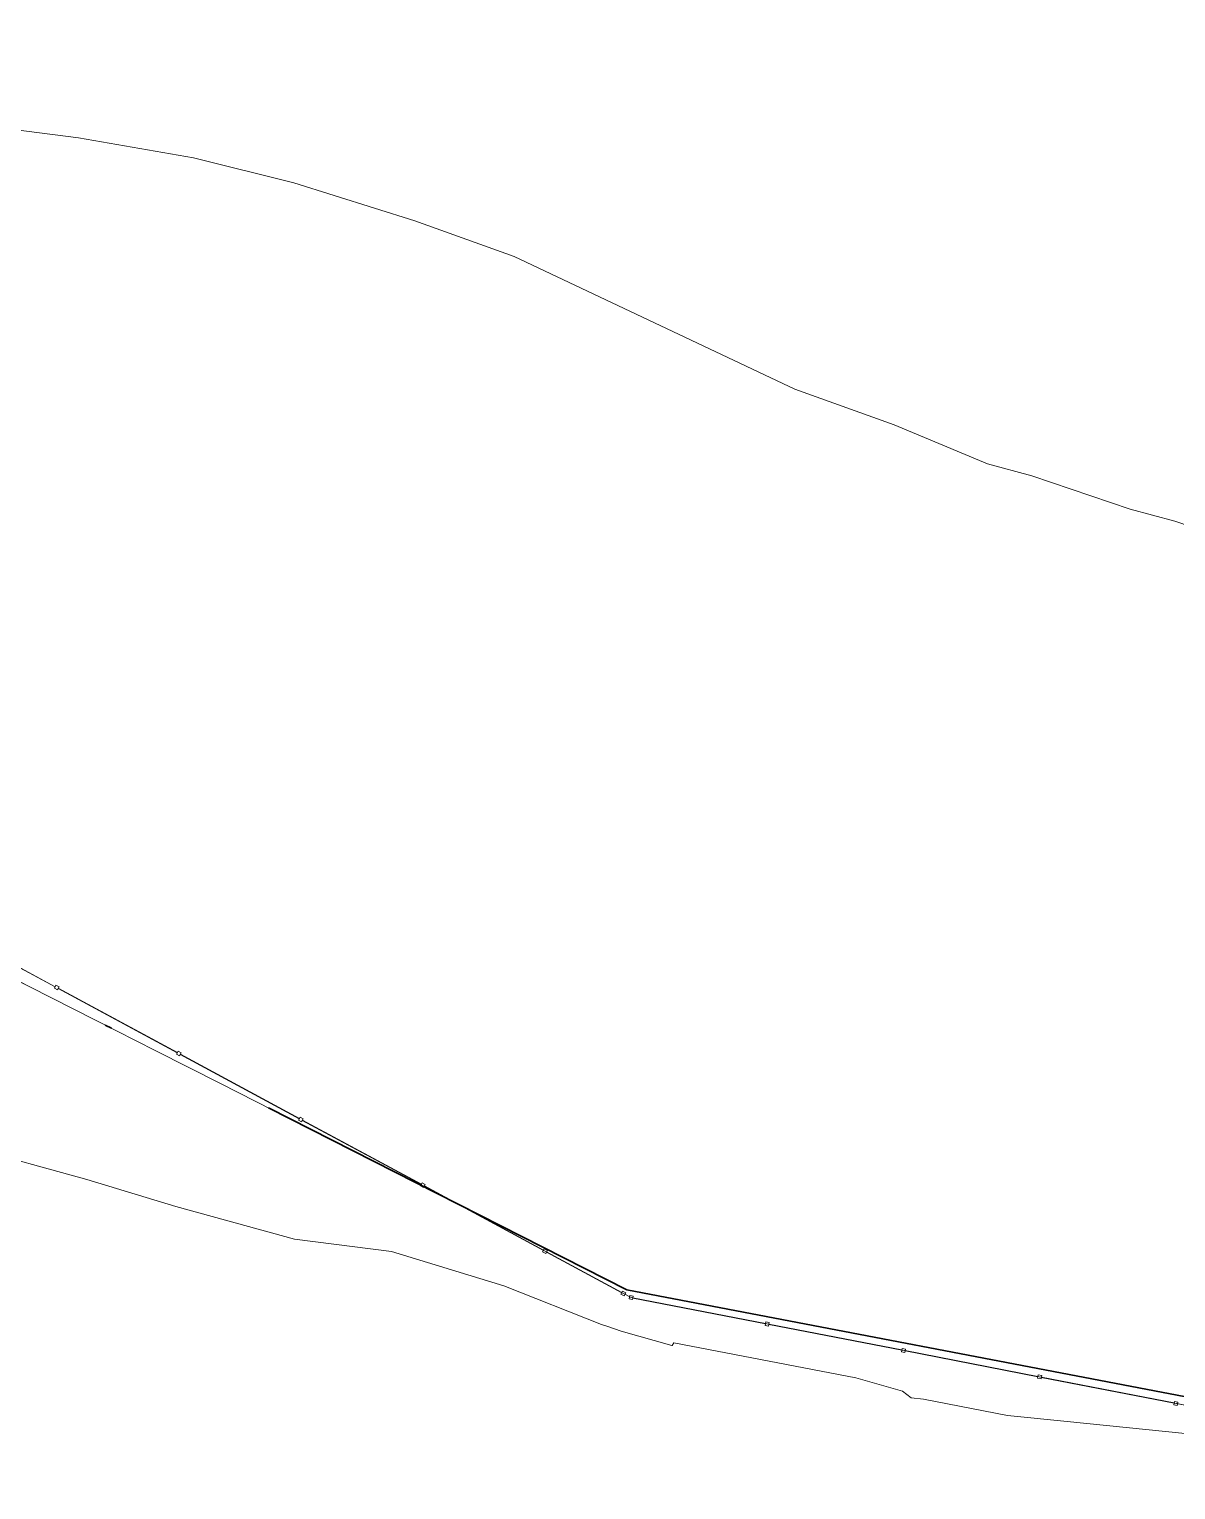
# Model space of a CAD drawing. Header units: metres. Extents: x -207 to 292, y -187 to 169.
# Drawn here: x -47.21 to -30.68, y -154.52 to -133.46 of the extents above; entities that cross this region are included whole.
import ezdxf

# ---------------------------------------------------------------- set-up
doc = ezdxf.new("R2010")
doc.units = ezdxf.units.M
doc.linetypes.add('IMPORT-IMPORT-LÍMITE2 _2_', pattern=[36.83, 6.35, -2.54, 0, -2.54, 25.4, 0, 0, 0])
for name, color, linetype, lineweight in [('A-GLAZ-CWMG', 7, 'Continuous', 9), ('C-TOPO', 7, 'Continuous', 9), ('C-TOPO-MAJR', 7, 'Continuous', 35), ('linea propiedad', 7, 'IMPORT-IMPORT-LÍMITE2 _2_', 35)]:
    doc.layers.add(name, color=color, linetype=linetype, lineweight=lineweight)
doc.layers.add('PR10-ARQ-PL-001-Emplazamiento-C-1_dwg', color=7, linetype='Continuous', lineweight=9, true_color=0x767676)

# ---------------------------------------------------------------- blocks, each defined once
blk = doc.blocks.new('PR10-ARQ-PL-001-Emplazamiento-C-1_dwg_Quad Corner Mullion - 50x50 mm-517351-PLANTA EMPLAZAMIENTO-674653-PLANTA EMPLAZAMIENTO ACTUALIZADO')
at = {"layer": 'A-GLAZ-CWMG', "flags": 128}
blk.add_lwpolyline([(0.025, 0.025), (-0.025, 0.025), (-0.025, -0.025), (0.025, -0.025)], close=True, dxfattribs=at)
blk = doc.blocks.new('PR10-ARQ-PL-001-Emplazamiento-C-1_dwg_Quad Corner Mullion - 50x50 mm-517358-PLANTA EMPLAZAMIENTO-674658-PLANTA EMPLAZAMIENTO ACTUALIZADO')
at = {"layer": 'A-GLAZ-CWMG', "flags": 128}
blk.add_lwpolyline([(0.025, 0.025), (0.025, -0.025), (-0.025, -0.025), (-0.025, 0.025)], close=True, dxfattribs=at)
blk = doc.blocks.new('PR10-ARQ-PL-001-Emplazamiento-C-1_dwg_Circular Mullion - 5mm-517344-PLANTA EMPLAZAMIENTO-674655-PLANTA EMPLAZAMIENTO ACTUALIZADO')
at = {"layer": 'A-GLAZ-CWMG', "flags": 128}
for points in [[(-84.442, 139.656), (-83.711, 141.464), (-83.713, 141.465), (-83.716, 141.466), (-84.446, 139.658), (-84.444, 139.657)], [(-84.444, 139.657), (-83.713, 141.465)]]:
    blk.add_lwpolyline(points, close=True, dxfattribs=at)
blk = doc.blocks.new('PR10-ARQ-PL-001-Emplazamiento-C-1_dwg_Circular Mullion - 5mm-533787-PLANTA EMPLAZAMIENTO-674667-PLANTA EMPLAZAMIENTO ACTUALIZADO')
at = {"layer": 'A-GLAZ-CWMG', "flags": 128}
for points in [[(-38.669, -151.676), (-39.754, -151.09), (-39.755, -151.092), (-39.756, -151.095), (-38.671, -151.68), (-38.67, -151.678)], [(-38.67, -151.678), (-39.755, -151.092)]]:
    blk.add_lwpolyline(points, close=True, dxfattribs=at)
blk = doc.blocks.new('PR10-ARQ-PL-001-Emplazamiento-C-1_dwg_Rectangular Mullion - 50 x 50 mm-517346-PLANTA EMPLAZAMIENTO-674657-PLANTA EMPLAZAMIENTO ACTUALIZADO')
at = {"layer": 'A-GLAZ-CWMG', "flags": 128}
blk.add_lwpolyline([(0.025, 0.025), (-0.025, 0.025), (-0.025, -0.025), (0.025, -0.025)], close=True, dxfattribs=at)
blk = doc.blocks.new('PR10-ARQ-PL-001-Emplazamiento-C-1_dwg_Rectangular Mullion - 50 x 50 mm-517357-PLANTA EMPLAZAMIENTO-674659-PLANTA EMPLAZAMIENTO ACTUALIZADO')
at = {"layer": 'A-GLAZ-CWMG', "flags": 128}
blk.add_lwpolyline([(0.025, 0.025), (0.025, -0.025), (-0.025, -0.025), (-0.025, 0.025)], close=True, dxfattribs=at)
blk = doc.blocks.new('PR10-ARQ-PL-001-Emplazamiento-C-1_dwg_Quad Corner Mullion - 50x50 mm-517354-PLANTA EMPLAZAMIENTO-674654-PLANTA EMPLAZAMIENTO ACTUALIZADO')
at = {"layer": 'A-GLAZ-CWMG', "flags": 128}
blk.add_lwpolyline([(0.025, 0.025), (0.025, -0.025), (-0.025, -0.025), (-0.025, 0.025)], close=True, dxfattribs=at)
blk = doc.blocks.new('PR10-ARQ-PL-001-Emplazamiento-C-1_dwg_Quad Corner Mullion - 50x50 mm-517356-PLANTA EMPLAZAMIENTO-674660-PLANTA EMPLAZAMIENTO ACTUALIZADO')
at = {"layer": 'A-GLAZ-CWMG', "flags": 128}
blk.add_lwpolyline([(0.025, 0.025), (-0.025, 0.025), (-0.025, -0.025), (0.025, -0.025)], close=True, dxfattribs=at)
blk = doc.blocks.new('PR10-ARQ-PL-001-Emplazamiento-C-1_dwg-674643-PLANTA EMPLAZAMIENTO ACTUALIZADO')
at = {"layer": 'C-TOPO', "flags": 128}
for points in [[(-28.837, -153.635), (-32.479, -152.927), (-33.761, -152.678), (-33.987, -152.634), (-34.022, -152.628), (-34.028, -152.626), (-34.033, -152.625), (-34.038, -152.624), (-34.138, -152.605), (-34.277, -152.578), (-38.116, -151.832), (-38.177, -151.82), (-38.189, -151.818), (-38.536, -151.75), (-38.638, -151.695), (-40.966, -150.438), (-42.851, -149.48), (-43.056, -149.376), (-43.439, -149.181), (-44.457, -148.663), (-45.387, -148.191), (-45.955, -147.902), (-47.204, -147.268), (-49.25, -146.228)], [(-28.626, -153.548), (-32.516, -152.804), (-33.784, -152.562), (-33.974, -152.525), (-34.006, -152.519), (-34.034, -152.514), (-34.064, -152.508), (-38.152, -151.726), (-38.18, -151.721), (-38.254, -151.707), (-38.598, -151.641), (-42.851, -149.48), (-43.056, -149.376), (-43.439, -149.181), (-44.457, -148.663), (-45.387, -148.191), (-45.955, -147.902), (-47.204, -147.268), (-49.25, -146.228)]]:
    blk.add_lwpolyline(points, dxfattribs=at)
at = {"layer": 'C-TOPO-MAJR', "color": 1, "lineweight": 9, "true_color": 0xff0000, "flags": 128}
for points in [[(-29.316, -153.834), (-32.297, -153.532), (-33.108, -153.45), (-34.322, -153.214), (-34.499, -153.196), (-34.625, -153.098), (-35.296, -152.91), (-37.918, -152.401), (-37.942, -152.442), (-37.949, -152.44), (-38.679, -152.236), (-38.885, -152.165), (-38.961, -152.138), (-40.37, -151.581), (-41.992, -151.085), (-43.387, -150.906), (-45.1, -150.438), (-46.381, -150.046), (-48.094, -149.577)], [(-52.292, -134.008), (-52.004, -134.091), (-50.709, -134.316), (-49.79, -134.433), (-48.343, -134.794), (-46.505, -135.026), (-44.846, -135.315), (-43.399, -135.676), (-41.655, -136.223), (-40.223, -136.738), (-38.199, -137.694), (-36.175, -138.65), (-34.743, -139.166), (-33.4, -139.727), (-32.757, -139.9), (-31.341, -140.382), (-30.698, -140.555), (-29.282, -141.037)]]:
    blk.add_lwpolyline(points, dxfattribs=at)
at = {"layer": 'linea propiedad', "flags": 128}
blk.add_lwpolyline([(-54.042, -143.793), (-38.598, -151.641), (-10.751, -156.968), (44.566, -149.053), (79.439, -137.61), (80.625, -135.045), (148.868, -121.367), (151.509, -116.902), (163.851, -37.257), (170.315, -18.175), (141.974, -4.208)], dxfattribs=at)
for name, p, rotation in [('PR10-ARQ-PL-001-Emplazamiento-C-1_dwg_Circular Mullion - 5mm-517344-PLANTA EMPLAZAMIENTO-674655-PLANTA EMPLAZAMIENTO ACTUALIZADO', (101.305, -78.799), 83.64668173730867), ('PR10-ARQ-PL-001-Emplazamiento-C-1_dwg_Circular Mullion - 5mm-517344-PLANTA EMPLAZAMIENTO-674655-PLANTA EMPLAZAMIENTO ACTUALIZADO', (101.305, -78.799), 83.64668173730867), ('PR10-ARQ-PL-001-Emplazamiento-C-1_dwg_Circular Mullion - 5mm-517344-PLANTA EMPLAZAMIENTO-674655-PLANTA EMPLAZAMIENTO ACTUALIZADO', (101.305, -78.799), 83.64668173730867), ('PR10-ARQ-PL-001-Emplazamiento-C-1_dwg_Circular Mullion - 5mm-517344-PLANTA EMPLAZAMIENTO-674655-PLANTA EMPLAZAMIENTO ACTUALIZADO', (103.065, -79.748), 83.64668173730834), ('PR10-ARQ-PL-001-Emplazamiento-C-1_dwg_Circular Mullion - 5mm-517344-PLANTA EMPLAZAMIENTO-674655-PLANTA EMPLAZAMIENTO ACTUALIZADO', (103.065, -79.748), 83.64668173730834), ('PR10-ARQ-PL-001-Emplazamiento-C-1_dwg_Circular Mullion - 5mm-517344-PLANTA EMPLAZAMIENTO-674655-PLANTA EMPLAZAMIENTO ACTUALIZADO', (103.065, -79.748), 83.64668173730834), ('PR10-ARQ-PL-001-Emplazamiento-C-1_dwg_Circular Mullion - 5mm-517344-PLANTA EMPLAZAMIENTO-674655-PLANTA EMPLAZAMIENTO ACTUALIZADO', (104.825, -80.698), 83.64668173730823), ('PR10-ARQ-PL-001-Emplazamiento-C-1_dwg_Circular Mullion - 5mm-517344-PLANTA EMPLAZAMIENTO-674655-PLANTA EMPLAZAMIENTO ACTUALIZADO', (104.825, -80.698), 83.64668173730823), ('PR10-ARQ-PL-001-Emplazamiento-C-1_dwg_Circular Mullion - 5mm-517344-PLANTA EMPLAZAMIENTO-674655-PLANTA EMPLAZAMIENTO ACTUALIZADO', (104.825, -80.698), 83.64668173730834), ('PR10-ARQ-PL-001-Emplazamiento-C-1_dwg_Circular Mullion - 5mm-517344-PLANTA EMPLAZAMIENTO-674655-PLANTA EMPLAZAMIENTO ACTUALIZADO', (106.585, -81.648), 83.64668173730867), ('PR10-ARQ-PL-001-Emplazamiento-C-1_dwg_Circular Mullion - 5mm-517344-PLANTA EMPLAZAMIENTO-674655-PLANTA EMPLAZAMIENTO ACTUALIZADO', (106.585, -81.648), 83.64668173730867), ('PR10-ARQ-PL-001-Emplazamiento-C-1_dwg_Circular Mullion - 5mm-517344-PLANTA EMPLAZAMIENTO-674655-PLANTA EMPLAZAMIENTO ACTUALIZADO', (106.585, -81.648), 83.64668173730854), ('PR10-ARQ-PL-001-Emplazamiento-C-1_dwg_Circular Mullion - 5mm-517344-PLANTA EMPLAZAMIENTO-674655-PLANTA EMPLAZAMIENTO ACTUALIZADO', (108.345, -82.598), 83.6466817373081), ('PR10-ARQ-PL-001-Emplazamiento-C-1_dwg_Circular Mullion - 5mm-517344-PLANTA EMPLAZAMIENTO-674655-PLANTA EMPLAZAMIENTO ACTUALIZADO', (108.345, -82.598), 83.6466817373081), ('PR10-ARQ-PL-001-Emplazamiento-C-1_dwg_Circular Mullion - 5mm-517344-PLANTA EMPLAZAMIENTO-674655-PLANTA EMPLAZAMIENTO ACTUALIZADO', (108.345, -82.598), 83.64668173730823), ('PR10-ARQ-PL-001-Emplazamiento-C-1_dwg_Circular Mullion - 5mm-517344-PLANTA EMPLAZAMIENTO-674655-PLANTA EMPLAZAMIENTO ACTUALIZADO', (84.381, -42.587), 101.0000000000001), ('PR10-ARQ-PL-001-Emplazamiento-C-1_dwg_Circular Mullion - 5mm-517344-PLANTA EMPLAZAMIENTO-674655-PLANTA EMPLAZAMIENTO ACTUALIZADO', (84.381, -42.587), 101.0000000000001), ('PR10-ARQ-PL-001-Emplazamiento-C-1_dwg_Circular Mullion - 5mm-517344-PLANTA EMPLAZAMIENTO-674655-PLANTA EMPLAZAMIENTO ACTUALIZADO', (84.381, -42.587), 101.0000000000001), ('PR10-ARQ-PL-001-Emplazamiento-C-1_dwg_Quad Corner Mullion - 50x50 mm-517354-PLANTA EMPLAZAMIENTO-674654-PLANTA EMPLAZAMIENTO ACTUALIZADO', (-38.536, -151.75), 168.9999999999999), ('PR10-ARQ-PL-001-Emplazamiento-C-1_dwg_Quad Corner Mullion - 50x50 mm-517356-PLANTA EMPLAZAMIENTO-674660-PLANTA EMPLAZAMIENTO ACTUALIZADO', (-38.536, -151.75), 168.9999999999999), ('PR10-ARQ-PL-001-Emplazamiento-C-1_dwg_Circular Mullion - 5mm-517344-PLANTA EMPLAZAMIENTO-674655-PLANTA EMPLAZAMIENTO ACTUALIZADO', (86.344, -42.968), 100.9999999999997), ('PR10-ARQ-PL-001-Emplazamiento-C-1_dwg_Circular Mullion - 5mm-517344-PLANTA EMPLAZAMIENTO-674655-PLANTA EMPLAZAMIENTO ACTUALIZADO', (86.344, -42.968), 100.9999999999997), ('PR10-ARQ-PL-001-Emplazamiento-C-1_dwg_Circular Mullion - 5mm-517344-PLANTA EMPLAZAMIENTO-674655-PLANTA EMPLAZAMIENTO ACTUALIZADO', (86.344, -42.968), 100.9999999999997), ('PR10-ARQ-PL-001-Emplazamiento-C-1_dwg_Circular Mullion - 5mm-517344-PLANTA EMPLAZAMIENTO-674655-PLANTA EMPLAZAMIENTO ACTUALIZADO', (88.308, -43.35), 100.9999999999997), ('PR10-ARQ-PL-001-Emplazamiento-C-1_dwg_Circular Mullion - 5mm-517344-PLANTA EMPLAZAMIENTO-674655-PLANTA EMPLAZAMIENTO ACTUALIZADO', (88.308, -43.35), 100.9999999999997), ('PR10-ARQ-PL-001-Emplazamiento-C-1_dwg_Circular Mullion - 5mm-517344-PLANTA EMPLAZAMIENTO-674655-PLANTA EMPLAZAMIENTO ACTUALIZADO', (88.308, -43.35), 100.9999999999997), ('PR10-ARQ-PL-001-Emplazamiento-C-1_dwg_Circular Mullion - 5mm-517344-PLANTA EMPLAZAMIENTO-674655-PLANTA EMPLAZAMIENTO ACTUALIZADO', (90.271, -43.732), 100.9999999999997), ('PR10-ARQ-PL-001-Emplazamiento-C-1_dwg_Circular Mullion - 5mm-517344-PLANTA EMPLAZAMIENTO-674655-PLANTA EMPLAZAMIENTO ACTUALIZADO', (90.271, -43.732), 100.9999999999997), ('PR10-ARQ-PL-001-Emplazamiento-C-1_dwg_Circular Mullion - 5mm-517344-PLANTA EMPLAZAMIENTO-674655-PLANTA EMPLAZAMIENTO ACTUALIZADO', (90.271, -43.732), 100.9999999999997)]:
    blk.add_blockref(name, p, dxfattribs=dict(rotation=rotation))
at = {"extrusion": (0, 0, -1)}
for name, p, rotation in [('PR10-ARQ-PL-001-Emplazamiento-C-1_dwg_Rectangular Mullion - 50 x 50 mm-517346-PLANTA EMPLAZAMIENTO-674657-PLANTA EMPLAZAMIENTO ACTUALIZADO', (46.817, -147.281), 208.3533182626917), ('PR10-ARQ-PL-001-Emplazamiento-C-1_dwg_Rectangular Mullion - 50 x 50 mm-517357-PLANTA EMPLAZAMIENTO-674659-PLANTA EMPLAZAMIENTO ACTUALIZADO', (46.817, -147.281), 208.3533182626917), ('PR10-ARQ-PL-001-Emplazamiento-C-1_dwg_Rectangular Mullion - 50 x 50 mm-517346-PLANTA EMPLAZAMIENTO-674657-PLANTA EMPLAZAMIENTO ACTUALIZADO', (45.057, -148.231), 208.3533182626917), ('PR10-ARQ-PL-001-Emplazamiento-C-1_dwg_Rectangular Mullion - 50 x 50 mm-517357-PLANTA EMPLAZAMIENTO-674659-PLANTA EMPLAZAMIENTO ACTUALIZADO', (45.057, -148.231), 208.3533182626917), ('PR10-ARQ-PL-001-Emplazamiento-C-1_dwg_Rectangular Mullion - 50 x 50 mm-517346-PLANTA EMPLAZAMIENTO-674657-PLANTA EMPLAZAMIENTO ACTUALIZADO', (43.297, -149.181), 208.3533182626917), ('PR10-ARQ-PL-001-Emplazamiento-C-1_dwg_Rectangular Mullion - 50 x 50 mm-517357-PLANTA EMPLAZAMIENTO-674659-PLANTA EMPLAZAMIENTO ACTUALIZADO', (43.297, -149.181), 208.3533182626917), ('PR10-ARQ-PL-001-Emplazamiento-C-1_dwg_Rectangular Mullion - 50 x 50 mm-517346-PLANTA EMPLAZAMIENTO-674657-PLANTA EMPLAZAMIENTO ACTUALIZADO', (41.537, -150.131), 208.3533182626917), ('PR10-ARQ-PL-001-Emplazamiento-C-1_dwg_Rectangular Mullion - 50 x 50 mm-517357-PLANTA EMPLAZAMIENTO-674659-PLANTA EMPLAZAMIENTO ACTUALIZADO', (41.537, -150.131), 208.3533182626917), ('PR10-ARQ-PL-001-Emplazamiento-C-1_dwg_Rectangular Mullion - 50 x 50 mm-517346-PLANTA EMPLAZAMIENTO-674657-PLANTA EMPLAZAMIENTO ACTUALIZADO', (39.777, -151.081), 208.3533182626917), ('PR10-ARQ-PL-001-Emplazamiento-C-1_dwg_Rectangular Mullion - 50 x 50 mm-517357-PLANTA EMPLAZAMIENTO-674659-PLANTA EMPLAZAMIENTO ACTUALIZADO', (39.777, -151.081), 208.3533182626917), ('PR10-ARQ-PL-001-Emplazamiento-C-1_dwg_Quad Corner Mullion - 50x50 mm-517351-PLANTA EMPLAZAMIENTO-674653-PLANTA EMPLAZAMIENTO ACTUALIZADO', (38.648, -151.69), 208.3533182626917), ('PR10-ARQ-PL-001-Emplazamiento-C-1_dwg_Quad Corner Mullion - 50x50 mm-517358-PLANTA EMPLAZAMIENTO-674658-PLANTA EMPLAZAMIENTO ACTUALIZADO', (38.648, -151.69), 208.3533182626917), ('PR10-ARQ-PL-001-Emplazamiento-C-1_dwg_Rectangular Mullion - 50 x 50 mm-517346-PLANTA EMPLAZAMIENTO-674657-PLANTA EMPLAZAMIENTO ACTUALIZADO', (36.573, -152.132), 191.0000000000001), ('PR10-ARQ-PL-001-Emplazamiento-C-1_dwg_Rectangular Mullion - 50 x 50 mm-517357-PLANTA EMPLAZAMIENTO-674659-PLANTA EMPLAZAMIENTO ACTUALIZADO', (36.573, -152.132), 191.0000000000001), ('PR10-ARQ-PL-001-Emplazamiento-C-1_dwg_Rectangular Mullion - 50 x 50 mm-517346-PLANTA EMPLAZAMIENTO-674657-PLANTA EMPLAZAMIENTO ACTUALIZADO', (34.61, -152.513), 191.0000000000001), ('PR10-ARQ-PL-001-Emplazamiento-C-1_dwg_Rectangular Mullion - 50 x 50 mm-517357-PLANTA EMPLAZAMIENTO-674659-PLANTA EMPLAZAMIENTO ACTUALIZADO', (34.61, -152.513), 191.0000000000001), ('PR10-ARQ-PL-001-Emplazamiento-C-1_dwg_Rectangular Mullion - 50 x 50 mm-517346-PLANTA EMPLAZAMIENTO-674657-PLANTA EMPLAZAMIENTO ACTUALIZADO', (32.646, -152.895), 191.0000000000001), ('PR10-ARQ-PL-001-Emplazamiento-C-1_dwg_Rectangular Mullion - 50 x 50 mm-517357-PLANTA EMPLAZAMIENTO-674659-PLANTA EMPLAZAMIENTO ACTUALIZADO', (32.646, -152.895), 191.0000000000001), ('PR10-ARQ-PL-001-Emplazamiento-C-1_dwg_Rectangular Mullion - 50 x 50 mm-517346-PLANTA EMPLAZAMIENTO-674657-PLANTA EMPLAZAMIENTO ACTUALIZADO', (30.683, -153.277), 191.0000000000001), ('PR10-ARQ-PL-001-Emplazamiento-C-1_dwg_Rectangular Mullion - 50 x 50 mm-517357-PLANTA EMPLAZAMIENTO-674659-PLANTA EMPLAZAMIENTO ACTUALIZADO', (30.683, -153.277), 191.0000000000001)]:
    blk.add_blockref(name, p, dxfattribs=dict(at, rotation=rotation))
blk.add_blockref('PR10-ARQ-PL-001-Emplazamiento-C-1_dwg_Circular Mullion - 5mm-533787-PLANTA EMPLAZAMIENTO-674667-PLANTA EMPLAZAMIENTO ACTUALIZADO', (0, 0))
blk.add_blockref('PR10-ARQ-PL-001-Emplazamiento-C-1_dwg_Circular Mullion - 5mm-533787-PLANTA EMPLAZAMIENTO-674667-PLANTA EMPLAZAMIENTO ACTUALIZADO', (0, 0))
blk.add_blockref('PR10-ARQ-PL-001-Emplazamiento-C-1_dwg_Circular Mullion - 5mm-533787-PLANTA EMPLAZAMIENTO-674667-PLANTA EMPLAZAMIENTO ACTUALIZADO', (0, 0))
blk = doc.blocks.new('Quad Corner Mullion - 50x50 mm-517351-PLANTA EMPLAZAMIENTO ACTUALIZADO')
at = {"layer": 'A-GLAZ-CWMG'}
for p, q in [((0.025, 0.025), (-0.025, 0.025)), ((-0.025, 0.025), (-0.025, -0.025)), ((0.025, -0.025), (0.025, 0.025)), ((-0.025, -0.025), (0.025, -0.025))]:
    blk.add_line(p, q, dxfattribs=at)
blk = doc.blocks.new('Quad Corner Mullion - 50x50 mm-517358-PLANTA EMPLAZAMIENTO ACTUALIZADO')
at = {"layer": 'A-GLAZ-CWMG'}
for p, q in [((-0.025, -0.025), (-0.025, 0.025)), ((-0.025, 0.025), (0.025, 0.025)), ((0.025, 0.025), (0.025, -0.025)), ((0.025, -0.025), (-0.025, -0.025))]:
    blk.add_line(p, q, dxfattribs=at)
blk = doc.blocks.new('Circular Mullion - 5mm-517344-PLANTA EMPLAZAMIENTO ACTUALIZADO')
at = {"layer": 'A-GLAZ-CWMG'}
for p, q in [((-83.716, 141.466), (-84.446, 139.658)), ((-84.444, 139.657), (-83.713, 141.465)), ((-83.713, 141.465), (-84.444, 139.657)), ((-84.442, 139.656), (-83.711, 141.464)), ((-83.713, 141.465), (-83.716, 141.466)), ((-83.711, 141.464), (-83.713, 141.465)), ((-84.446, 139.658), (-84.444, 139.657)), ((-84.444, 139.657), (-84.442, 139.656))]:
    blk.add_line(p, q, dxfattribs=at)
blk = doc.blocks.new('Circular Mullion - 5mm-533787-PLANTA EMPLAZAMIENTO ACTUALIZADO')
at = {"layer": 'A-GLAZ-CWMG'}
for p, q in [((-39.755, -151.092), (-39.756, -151.095)), ((-39.756, -151.095), (-38.671, -151.68)), ((-39.754, -151.09), (-39.755, -151.092)), ((-38.67, -151.678), (-39.755, -151.092)), ((-39.755, -151.092), (-38.67, -151.678)), ((-38.669, -151.676), (-39.754, -151.09)), ((-38.671, -151.68), (-38.67, -151.678)), ((-38.67, -151.678), (-38.669, -151.676))]:
    blk.add_line(p, q, dxfattribs=at)
blk = doc.blocks.new('Rectangular Mullion - 50 x 50 mm-517346-PLANTA EMPLAZAMIENTO ACTUALIZADO')
at = {"layer": 'A-GLAZ-CWMG'}
for p, q in [((0.025, 0.025), (-0.025, 0.025)), ((-0.025, 0.025), (-0.025, -0.025)), ((0.025, -0.025), (0.025, 0.025)), ((-0.025, -0.025), (0.025, -0.025))]:
    blk.add_line(p, q, dxfattribs=at)
blk = doc.blocks.new('Rectangular Mullion - 50 x 50 mm-517357-PLANTA EMPLAZAMIENTO ACTUALIZADO')
at = {"layer": 'A-GLAZ-CWMG'}
for p, q in [((-0.025, -0.025), (-0.025, 0.025)), ((-0.025, 0.025), (0.025, 0.025)), ((0.025, 0.025), (0.025, -0.025)), ((0.025, -0.025), (-0.025, -0.025))]:
    blk.add_line(p, q, dxfattribs=at)
blk = doc.blocks.new('Quad Corner Mullion - 50x50 mm-517354-PLANTA EMPLAZAMIENTO ACTUALIZADO')
at = {"layer": 'A-GLAZ-CWMG'}
for p, q in [((-0.025, -0.025), (-0.025, 0.025)), ((-0.025, 0.025), (0.025, 0.025)), ((0.025, 0.025), (0.025, -0.025)), ((0.025, -0.025), (-0.025, -0.025))]:
    blk.add_line(p, q, dxfattribs=at)
blk = doc.blocks.new('Quad Corner Mullion - 50x50 mm-517356-PLANTA EMPLAZAMIENTO ACTUALIZADO')
at = {"layer": 'A-GLAZ-CWMG'}
for p, q in [((0.025, 0.025), (-0.025, 0.025)), ((-0.025, 0.025), (-0.025, -0.025)), ((0.025, -0.025), (0.025, 0.025)), ((-0.025, -0.025), (0.025, -0.025))]:
    blk.add_line(p, q, dxfattribs=at)

msp = doc.modelspace()

# ---------------------------------------------------------------- linework, layer by layer
at = {"layer": 'C-TOPO'}
for p, q in [((-47.204, -147.268), (-49.25, -146.228)), ((-49.25, -146.228), (-47.204, -147.268)), ((-45.955, -147.902), (-47.204, -147.268)), ((-47.204, -147.268), (-45.955, -147.902)), ((-45.387, -148.191), (-45.955, -147.902)), ((-45.955, -147.902), (-45.387, -148.191)), ((-44.457, -148.663), (-45.387, -148.191)), ((-45.387, -148.191), (-44.457, -148.663)), ((-43.439, -149.181), (-44.457, -148.663)), ((-44.457, -148.663), (-43.439, -149.181)), ((-43.056, -149.376), (-43.439, -149.181)), ((-43.439, -149.181), (-43.056, -149.376)), ((-42.851, -149.48), (-43.056, -149.376)), ((-43.056, -149.376), (-42.851, -149.48)), ((-40.966, -150.438), (-42.851, -149.48)), ((-42.851, -149.48), (-38.598, -151.641)), ((-38.638, -151.695), (-40.966, -150.438)), ((-38.536, -151.75), (-38.638, -151.695)), ((-38.598, -151.641), (-38.254, -151.707)), ((-38.189, -151.818), (-38.536, -151.75)), ((-38.254, -151.707), (-38.18, -151.721)), ((-38.177, -151.82), (-38.189, -151.818)), ((-38.18, -151.721), (-38.152, -151.726)), ((-38.116, -151.832), (-38.177, -151.82)), ((-38.152, -151.726), (-34.064, -152.508)), ((-34.277, -152.578), (-38.116, -151.832)), ((-34.138, -152.605), (-34.277, -152.578)), ((-34.038, -152.624), (-34.138, -152.605)), ((-34.064, -152.508), (-34.034, -152.514)), ((-34.033, -152.625), (-34.038, -152.624)), ((-34.034, -152.514), (-34.006, -152.519)), ((-34.028, -152.626), (-34.033, -152.625)), ((-34.022, -152.628), (-34.028, -152.626)), ((-33.987, -152.634), (-34.022, -152.628)), ((-34.006, -152.519), (-33.974, -152.525)), ((-33.761, -152.678), (-33.987, -152.634)), ((-33.974, -152.525), (-33.784, -152.562)), ((-33.784, -152.562), (-32.516, -152.804)), ((-32.479, -152.927), (-33.761, -152.678)), ((-32.516, -152.804), (-28.626, -153.548)), ((-28.837, -153.635), (-32.479, -152.927))]:
    msp.add_line(p, q, dxfattribs=at)
at = {"layer": 'C-TOPO-MAJR', "color": 1, "lineweight": 9, "true_color": 0xff0000, "flags": 128}
for points in [[(-52.292, -134.008), (-52.004, -134.091), (-50.709, -134.316), (-49.79, -134.433), (-48.343, -134.794), (-46.505, -135.026), (-44.846, -135.315), (-43.399, -135.676), (-41.655, -136.223), (-40.223, -136.738), (-38.199, -137.694), (-36.175, -138.65), (-34.743, -139.166), (-33.4, -139.727), (-32.757, -139.9), (-31.341, -140.382), (-30.698, -140.555), (-29.282, -141.037)], [(-29.316, -153.834), (-32.297, -153.532), (-33.108, -153.45), (-34.322, -153.214), (-34.499, -153.196), (-34.625, -153.098), (-35.296, -152.91), (-37.918, -152.401), (-37.942, -152.442), (-37.949, -152.44), (-38.679, -152.236), (-38.885, -152.165), (-38.961, -152.138), (-40.37, -151.581), (-41.992, -151.085), (-43.387, -150.906), (-45.1, -150.438), (-46.381, -150.046), (-48.094, -149.577)]]:
    msp.add_lwpolyline(points, dxfattribs=at)

# ---------------------------------------------------------------- block references
at = {"layer": 'A-GLAZ-CWMG'}
for name, p, rotation in [('Circular Mullion - 5mm-517344-PLANTA EMPLAZAMIENTO ACTUALIZADO', (101.305, -78.799), 83.64668173730867), ('Circular Mullion - 5mm-517344-PLANTA EMPLAZAMIENTO ACTUALIZADO', (101.305, -78.799), 83.64668173730867), ('Circular Mullion - 5mm-517344-PLANTA EMPLAZAMIENTO ACTUALIZADO', (101.305, -78.799), 83.64668173730867), ('Circular Mullion - 5mm-517344-PLANTA EMPLAZAMIENTO ACTUALIZADO', (103.065, -79.748), 83.64668173730834), ('Circular Mullion - 5mm-517344-PLANTA EMPLAZAMIENTO ACTUALIZADO', (103.065, -79.748), 83.64668173730834), ('Circular Mullion - 5mm-517344-PLANTA EMPLAZAMIENTO ACTUALIZADO', (103.065, -79.748), 83.64668173730834), ('Circular Mullion - 5mm-517344-PLANTA EMPLAZAMIENTO ACTUALIZADO', (104.825, -80.698), 83.64668173730823), ('Circular Mullion - 5mm-517344-PLANTA EMPLAZAMIENTO ACTUALIZADO', (104.825, -80.698), 83.64668173730823), ('Circular Mullion - 5mm-517344-PLANTA EMPLAZAMIENTO ACTUALIZADO', (104.825, -80.698), 83.64668173730834), ('Circular Mullion - 5mm-517344-PLANTA EMPLAZAMIENTO ACTUALIZADO', (106.585, -81.648), 83.64668173730867), ('Circular Mullion - 5mm-517344-PLANTA EMPLAZAMIENTO ACTUALIZADO', (106.585, -81.648), 83.64668173730867), ('Circular Mullion - 5mm-517344-PLANTA EMPLAZAMIENTO ACTUALIZADO', (106.585, -81.648), 83.64668173730854), ('Circular Mullion - 5mm-517344-PLANTA EMPLAZAMIENTO ACTUALIZADO', (108.345, -82.598), 83.6466817373081), ('Circular Mullion - 5mm-517344-PLANTA EMPLAZAMIENTO ACTUALIZADO', (108.345, -82.598), 83.6466817373081), ('Circular Mullion - 5mm-517344-PLANTA EMPLAZAMIENTO ACTUALIZADO', (108.345, -82.598), 83.64668173730823), ('Circular Mullion - 5mm-517344-PLANTA EMPLAZAMIENTO ACTUALIZADO', (84.381, -42.587), 101.0000000000001), ('Circular Mullion - 5mm-517344-PLANTA EMPLAZAMIENTO ACTUALIZADO', (84.381, -42.587), 101.0000000000001), ('Circular Mullion - 5mm-517344-PLANTA EMPLAZAMIENTO ACTUALIZADO', (84.381, -42.587), 101.0000000000001), ('Quad Corner Mullion - 50x50 mm-517354-PLANTA EMPLAZAMIENTO ACTUALIZADO', (-38.536, -151.75), 168.9999999999999), ('Quad Corner Mullion - 50x50 mm-517356-PLANTA EMPLAZAMIENTO ACTUALIZADO', (-38.536, -151.75), 168.9999999999999), ('Circular Mullion - 5mm-517344-PLANTA EMPLAZAMIENTO ACTUALIZADO', (86.344, -42.968), 100.9999999999997), ('Circular Mullion - 5mm-517344-PLANTA EMPLAZAMIENTO ACTUALIZADO', (86.344, -42.968), 100.9999999999997), ('Circular Mullion - 5mm-517344-PLANTA EMPLAZAMIENTO ACTUALIZADO', (86.344, -42.968), 100.9999999999997), ('Circular Mullion - 5mm-517344-PLANTA EMPLAZAMIENTO ACTUALIZADO', (88.308, -43.35), 100.9999999999997), ('Circular Mullion - 5mm-517344-PLANTA EMPLAZAMIENTO ACTUALIZADO', (88.308, -43.35), 100.9999999999997), ('Circular Mullion - 5mm-517344-PLANTA EMPLAZAMIENTO ACTUALIZADO', (88.308, -43.35), 100.9999999999997), ('Circular Mullion - 5mm-517344-PLANTA EMPLAZAMIENTO ACTUALIZADO', (90.271, -43.732), 100.9999999999997), ('Circular Mullion - 5mm-517344-PLANTA EMPLAZAMIENTO ACTUALIZADO', (90.271, -43.732), 100.9999999999997), ('Circular Mullion - 5mm-517344-PLANTA EMPLAZAMIENTO ACTUALIZADO', (90.271, -43.732), 100.9999999999997)]:
    msp.add_blockref(name, p, dxfattribs=dict(at, rotation=rotation))
at = {"layer": 'A-GLAZ-CWMG', "extrusion": (0, 0, -1)}
for name, p, rotation in [('Rectangular Mullion - 50 x 50 mm-517346-PLANTA EMPLAZAMIENTO ACTUALIZADO', (46.817, -147.281), 208.3533182626917), ('Rectangular Mullion - 50 x 50 mm-517357-PLANTA EMPLAZAMIENTO ACTUALIZADO', (46.817, -147.281), 208.3533182626917), ('Rectangular Mullion - 50 x 50 mm-517346-PLANTA EMPLAZAMIENTO ACTUALIZADO', (45.057, -148.231), 208.3533182626917), ('Rectangular Mullion - 50 x 50 mm-517357-PLANTA EMPLAZAMIENTO ACTUALIZADO', (45.057, -148.231), 208.3533182626917), ('Rectangular Mullion - 50 x 50 mm-517346-PLANTA EMPLAZAMIENTO ACTUALIZADO', (43.297, -149.181), 208.3533182626917), ('Rectangular Mullion - 50 x 50 mm-517357-PLANTA EMPLAZAMIENTO ACTUALIZADO', (43.297, -149.181), 208.3533182626917), ('Rectangular Mullion - 50 x 50 mm-517346-PLANTA EMPLAZAMIENTO ACTUALIZADO', (41.537, -150.131), 208.3533182626917), ('Rectangular Mullion - 50 x 50 mm-517357-PLANTA EMPLAZAMIENTO ACTUALIZADO', (41.537, -150.131), 208.3533182626917), ('Rectangular Mullion - 50 x 50 mm-517346-PLANTA EMPLAZAMIENTO ACTUALIZADO', (39.777, -151.081), 208.3533182626917), ('Rectangular Mullion - 50 x 50 mm-517357-PLANTA EMPLAZAMIENTO ACTUALIZADO', (39.777, -151.081), 208.3533182626917), ('Quad Corner Mullion - 50x50 mm-517351-PLANTA EMPLAZAMIENTO ACTUALIZADO', (38.648, -151.69), 208.3533182626917), ('Quad Corner Mullion - 50x50 mm-517358-PLANTA EMPLAZAMIENTO ACTUALIZADO', (38.648, -151.69), 208.3533182626917), ('Rectangular Mullion - 50 x 50 mm-517346-PLANTA EMPLAZAMIENTO ACTUALIZADO', (36.573, -152.132), 191.0000000000001), ('Rectangular Mullion - 50 x 50 mm-517357-PLANTA EMPLAZAMIENTO ACTUALIZADO', (36.573, -152.132), 191.0000000000001), ('Rectangular Mullion - 50 x 50 mm-517346-PLANTA EMPLAZAMIENTO ACTUALIZADO', (34.61, -152.513), 191.0000000000001), ('Rectangular Mullion - 50 x 50 mm-517357-PLANTA EMPLAZAMIENTO ACTUALIZADO', (34.61, -152.513), 191.0000000000001), ('Rectangular Mullion - 50 x 50 mm-517346-PLANTA EMPLAZAMIENTO ACTUALIZADO', (32.646, -152.895), 191.0000000000001), ('Rectangular Mullion - 50 x 50 mm-517357-PLANTA EMPLAZAMIENTO ACTUALIZADO', (32.646, -152.895), 191.0000000000001), ('Rectangular Mullion - 50 x 50 mm-517346-PLANTA EMPLAZAMIENTO ACTUALIZADO', (30.683, -153.277), 191.0000000000001), ('Rectangular Mullion - 50 x 50 mm-517357-PLANTA EMPLAZAMIENTO ACTUALIZADO', (30.683, -153.277), 191.0000000000001)]:
    msp.add_blockref(name, p, dxfattribs=dict(at, rotation=rotation))
at = {"layer": 'A-GLAZ-CWMG'}
msp.add_blockref('Circular Mullion - 5mm-533787-PLANTA EMPLAZAMIENTO ACTUALIZADO', (0, 0), dxfattribs=at)
msp.add_blockref('Circular Mullion - 5mm-533787-PLANTA EMPLAZAMIENTO ACTUALIZADO', (0, 0), dxfattribs=at)
msp.add_blockref('Circular Mullion - 5mm-533787-PLANTA EMPLAZAMIENTO ACTUALIZADO', (0, 0), dxfattribs=at)
at = {"layer": 'PR10-ARQ-PL-001-Emplazamiento-C-1_dwg', "color": 7}
msp.add_blockref('PR10-ARQ-PL-001-Emplazamiento-C-1_dwg-674643-PLANTA EMPLAZAMIENTO ACTUALIZADO', (0, 0), dxfattribs=at)

doc.saveas('drawing.dxf')
